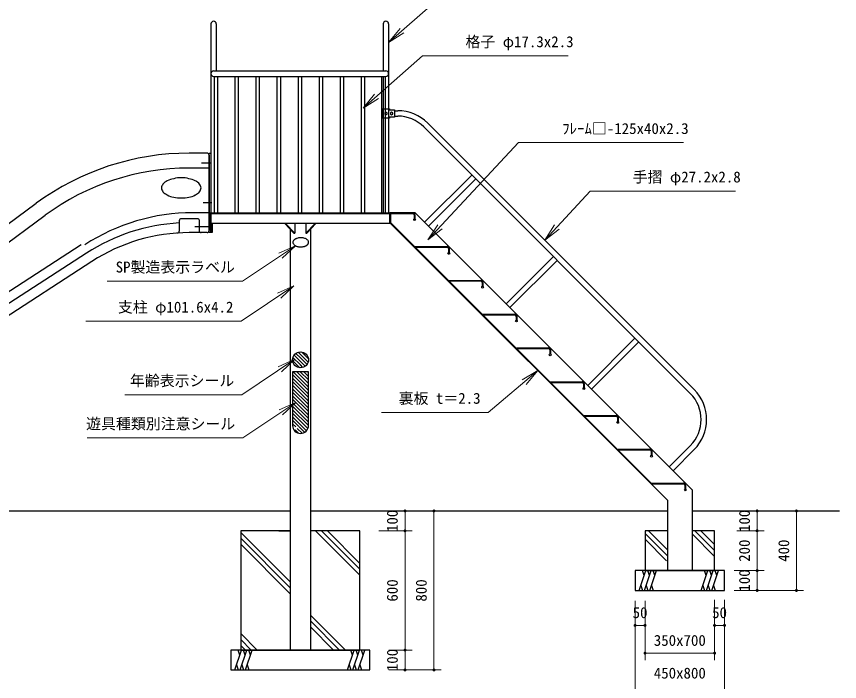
# Model space of a CAD drawing. Units: millimetres at full size, sheet at 1:30. Extents: x 450 to 12150, y 450 to 8460.
# Drawn here: x 3419 to 7560, y 2399 to 5744 of the extents above; entities that cross this region are included whole.
import ezdxf
from ezdxf.enums import TextEntityAlignment as Align

# ---------------------------------------------------------------- set-up
doc = ezdxf.new("R2010")
doc.units = ezdxf.units.MM
doc.header["$LTSCALE"] = 30
for name, color, linetype, lineweight in [('D-STR-DIM\u3000寸法線、寸法値', 7, 'Continuous', 13), ('D-STR-HTXT\u3000旗上げ', 7, 'Continuous', 13), ('D-STR\u3000構造物外形線', 1, 'Continuous', 25)]:
    doc.layers.add(name, color=color, linetype=linetype, lineweight=lineweight)
doc.styles.add('ＭＳ ゴシック', font='')
doc.styles.get('ＭＳ ゴシック').set_extended_font_data('MS Gothic')

# ---------------------------------------------------------------- blocks, each defined once
blk = doc.blocks.new('filled_dot')
at = {"color": 0, "linetype": 'Continuous', "lineweight": -2, "const_width": 1.25}
blk.add_lwpolyline([(-0.625, 0, 1), (0.625, 0, 1)], format="xyb", close=True, dxfattribs=at)
blk = doc.blocks.new('open_arrow')
at = {"color": 0, "linetype": 'Continuous', "lineweight": -2}
blk.add_lwpolyline([(7.5, 1.25), (0, 0), (7.5, -1.25)], dxfattribs=at)

msp = doc.modelspace()

# ---------------------------------------------------------------- linework, layer by layer
at = {"layer": 'D-STR-DIM\u3000寸法線、寸法値'}
for p, q in [((5242.79, 3256.73), (5409.85, 3256.73)), ((5290.49, 3256.73), (5555.4, 3256.73)), ((5373.85, 3256.73), (5373.85, 3156.73)), ((5519.4, 2456.73), (5519.4, 3256.73)), ((7042.88, 3256.73), (7181.49, 3256.73)), ((7042.88, 3256.73), (7379.26, 3256.73)), ((7145.49, 3156.73), (7145.49, 3256.73)), ((7343.26, 3256.73), (7343.26, 2856.73)), ((5242.79, 3156.73), (5409.85, 3156.73)), ((5242.79, 3156.73), (5409.85, 3156.73)), ((5373.85, 3156.73), (5373.85, 2556.73)), ((7042.88, 3156.73), (7181.49, 3156.73)), ((7042.88, 3156.73), (7181.49, 3156.73)), ((7145.49, 2956.73), (7145.49, 3156.73)), ((7029.28, 2956.73), (7181.49, 2956.73)), ((7029.28, 2956.73), (7181.49, 2956.73)), ((7145.49, 2856.73), (7145.49, 2956.73)), ((7029.28, 2856.73), (7181.49, 2856.73)), ((7029.28, 2856.73), (7379.26, 2856.73)), ((6531.28, 2804.43), (6531.28, 2644.94)), ((6531.28, 2804.43), (6531.28, 2340.91)), ((6581.28, 2804.43), (6581.28, 2644.94)), ((6581.28, 2804.43), (6581.28, 2505.43)), ((6931.28, 2808.73), (6931.28, 2505.43)), ((6931.28, 2808.73), (6931.28, 2644.94)), ((6981.28, 2808.73), (6981.28, 2644.94)), ((6981.28, 2804.43), (6981.28, 2340.91)), ((6531.28, 2680.94), (6581.28, 2680.94)), ((6931.28, 2680.94), (6981.28, 2680.94)), ((5292.79, 2556.73), (5409.85, 2556.73)), ((5292.79, 2556.73), (5409.85, 2556.73)), ((5373.85, 2556.73), (5373.85, 2456.73)), ((6581.28, 2541.43), (6931.28, 2541.43)), ((5292.79, 2456.73), (5409.85, 2456.73)), ((5292.79, 2456.73), (5555.4, 2456.73))]:
    msp.add_line(p, q, dxfattribs=at)
at = {"layer": 'D-STR-HTXT\u3000旗上げ'}
for points in [[(5291.09, 5613.4), (5592.05, 5877.54), (5604.05, 5877.54), (6323.9, 5877.54), (5963.97, 5877.54)], [(5162.55, 5282.45), (5461.61, 5546.58), (5473.61, 5546.58), (6195.26, 5546.58), (5834.43, 5546.58)], [(5489.22, 4620.15), (5944.63, 5109.92), (5956.63, 5109.92), (6774.28, 5109.92), (6365.46, 5109.92)], [(6076.63, 4618.98), (6304.57, 4866.18), (6316.57, 4866.18), (7036.42, 4866.18), (6676.5, 4866.18)], [(4822.39, 4591.17), (4556.39, 4412.97), (4544.39, 4412.97), (3875.44, 4412.97), (4359.89, 4412.97)], [(4814.97, 4389.98), (4548.97, 4211.78), (4536.97, 4211.78), (3768.07, 4211.78), (4152.52, 4211.78)], [(4819.36, 4019.75), (4553.36, 3841.55), (4541.36, 3841.55), (3964.32, 3841.55), (4157.1, 3841.55)], [(6042.15, 3962.47), (5792.42, 3752.67), (5780.42, 3752.67), (5254.9, 3752.67), (5517.66, 3752.67)], [(4824.16, 3802.82), (4558.16, 3624.62), (4546.16, 3624.62), (3775.38, 3624.62), (4160.77, 3624.62)]]:
    msp.add_lwpolyline(points, dxfattribs=at)
at = {"layer": 'D-STR\u3000構造物外形線'}
for p, q in [((4397.09, 5706.71), (4397.09, 4756.71)), ((4424.29, 5706.71), (4424.29, 5470.33)), ((5263.89, 5706.73), (5263.89, 5470.33)), ((5291.09, 5706.73), (5291.09, 4756.73)), ((4410.69, 5470.33), (5277.49, 5470.33)), ((4410.69, 5443.13), (5277.49, 5443.13)), ((4413.2, 5443.13), (4413.2, 4753.53)), ((4430.5, 5443.13), (4430.5, 4753.53)), ((4517.44, 5443.13), (4517.44, 4753.53)), ((4534.74, 5443.13), (4534.74, 4753.53)), ((4623.44, 5443.13), (4623.44, 4753.53)), ((4640.74, 5443.13), (4640.74, 4753.53)), ((4729.44, 5443.13), (4729.44, 4753.53)), ((4746.74, 5443.13), (4746.74, 4753.53)), ((4835.44, 5443.13), (4835.44, 4753.53)), ((4852.74, 5443.13), (4852.74, 4753.53)), ((4941.44, 5443.13), (4941.44, 4753.53)), ((4958.74, 5443.13), (4958.74, 4753.53)), ((5047.44, 5443.13), (5047.44, 4753.53)), ((5064.74, 5443.13), (5064.74, 4753.53)), ((5153.44, 5443.13), (5153.44, 4753.53)), ((5170.74, 5443.13), (5170.74, 4753.53)), ((5257.68, 4756.73), (5257.68, 5443.13)), ((5263.89, 5443.13), (5263.89, 4756.73)), ((5274.98, 4756.73), (5274.98, 5443.13)), ((5258.89, 5232.98), (5258.89, 5280.18)), ((5258.89, 5280.18), (5296.09, 5280.18)), ((5296.09, 5280.18), (5296.09, 5275.18)), ((5296.09, 5275.18), (5321.09, 5275.18)), ((5321.09, 5275.18), (5321.09, 5237.98)), ((5321.09, 5270.18), (5336.95, 5270.18)), ((5296.09, 5232.98), (5258.89, 5232.98)), ((5321.09, 5237.98), (5296.09, 5237.98)), ((5296.09, 5237.98), (5296.09, 5232.98)), ((5321.09, 5242.98), (5336.95, 5242.98)), ((5468.76, 5188.38), (6808.98, 3848.16)), ((5487.99, 5207.62), (6828.21, 3867.39)), ((4378.09, 5056.73), (4288.09, 5056.73)), ((4388.09, 5046.73), (4388.09, 4666.73)), ((4388.09, 4981.73), (4288.09, 4981.73)), ((4393.07, 5006.73), (4349.42, 5006.73)), ((5710.07, 4946.37), (5472.55, 4708.85)), ((5729.3, 4927.13), (5491.78, 4689.62)), ((2191.78, 3830.41), (3518.74, 4804.64)), ((4402.07, 4806.73), (4358.42, 4806.73)), ((2236.16, 3769.96), (3563.13, 4744.18)), ((4333.09, 4726.73), (4248.09, 4726.73)), ((4388.09, 4756.73), (4288.09, 4756.73)), ((4338.09, 4721.73), (4338.09, 4666.73)), ((5297.09, 4756.73), (5413.51, 4756.73)), ((5297.09, 4753.53), (5297.09, 4756.73)), ((5297.09, 4753.53), (5297.09, 4756.73)), ((5297.09, 4756.73), (5413.51, 4756.73)), ((5297.09, 4753.53), (5297.09, 4756.73)), ((5424.66, 4756.73), (5297.09, 4756.73)), ((5297.09, 4703.53), (5297.09, 4756.73)), ((5297.09, 4753.53), (5413.46, 4753.53)), ((5420.26, 4746.73), (5420.26, 4726.73)), ((5423.46, 4726.73), (5420.26, 4726.73)), ((5423.46, 4726.73), (5420.26, 4726.73)), ((5423.46, 4746.73), (5423.46, 4726.73)), ((5424.66, 4756.73), (6818.78, 3362.62)), ((4238.09, 4716.73), (4238.09, 4664.75)), ((4405.67, 4686.73), (4316.14, 4686.73)), ((4768.91, 4703.53), (4731.29, 4703.53)), ((4768.91, 4703.53), (4814.87, 4653.53)), ((4773.15, 4703.53), (4819.11, 4653.53)), ((4819.11, 4703.53), (4819.11, 4653.53)), ((4921.02, 4703.53), (4875.06, 4653.53)), ((4875.06, 4703.53), (4875.06, 4653.53)), ((4925.26, 4703.53), (4879.3, 4653.53)), ((5301.09, 4703.53), (5297.09, 4703.53)), ((5301.09, 4703.53), (5297.09, 4703.53)), ((5301.09, 4703.53), (5297.09, 4703.53)), ((5301.09, 4703.53), (5297.09, 4703.53)), ((5301.09, 4708.06), (6615.61, 3393.53)), ((5301.09, 4703.53), (6693.78, 3310.85)), ((4378.09, 4656.73), (4288.09, 4656.73)), ((4796.29, 4673.75), (4796.29, 2556.73)), ((4814.87, 4653.53), (4819.11, 4653.53)), ((4875.06, 4653.53), (4879.3, 4653.53)), ((4897.89, 4673.75), (4897.89, 2556.73)), ((3744.5, 4596.09), (2261.92, 3635.93)), ((5425.61, 4583.53), (5425.61, 4586.73)), ((5425.61, 4586.73), (5585.66, 4586.73)), ((5425.61, 4583.53), (5585.65, 4583.53)), ((5592.41, 4576.73), (5592.41, 4556.73)), ((5595.61, 4556.73), (5592.41, 4556.73)), ((5595.61, 4576.73), (5595.61, 4556.73)), ((3771.68, 4554.12), (2289.1, 3593.96)), ((6120.19, 4536.24), (5882.67, 4298.73)), ((6139.42, 4517.01), (5901.9, 4279.49)), ((3798.86, 4512.15), (2316.28, 3551.99)), ((5595.61, 4416.73), (5755.66, 4416.73)), ((5595.61, 4413.53), (5595.61, 4416.73)), ((5595.61, 4413.53), (5595.61, 4416.73)), ((5595.61, 4413.53), (5755.65, 4413.53)), ((5762.41, 4406.73), (5762.41, 4386.73)), ((5765.61, 4406.73), (5765.61, 4386.73)), ((5765.61, 4386.73), (5762.41, 4386.73)), ((5765.61, 4246.73), (5925.66, 4246.73)), ((5765.61, 4243.53), (5765.61, 4246.73)), ((5765.61, 4243.53), (5765.61, 4246.73)), ((5765.61, 4243.53), (5925.65, 4243.53)), ((5932.41, 4236.73), (5932.41, 4216.73)), ((5935.61, 4236.73), (5935.61, 4216.73)), ((5935.61, 4216.73), (5932.41, 4216.73)), ((6530.31, 4126.12), (6292.79, 3888.61)), ((6549.54, 4106.89), (6312.03, 3869.37)), ((5935.61, 4076.73), (6095.66, 4076.73)), ((5935.61, 4073.53), (5935.61, 4076.73)), ((5935.61, 4073.53), (5935.61, 4076.73)), ((5935.61, 4073.53), (6095.65, 4073.53)), ((6102.41, 4066.73), (6102.41, 4046.73)), ((6105.61, 4066.73), (6105.61, 4046.73)), ((4848.16, 3990.95), (4810.09, 4029.02)), ((4848.16, 4008.62), (4816.11, 4040.68)), ((4848.16, 4026.3), (4825.06, 4049.4)), ((4848.16, 4043.98), (4836.99, 4055.16)), ((4886.57, 4005.57), (4848.16, 4043.98)), ((4880.82, 3993.65), (4848.16, 4026.3)), ((4887.82, 4022), (4853.42, 4056.4)), ((6105.61, 4046.73), (6102.41, 4046.73)), ((4844.52, 3976.92), (4808.33, 4013.1)), ((4872.09, 3984.7), (4848.16, 4008.62)), ((4860.43, 3978.68), (4848.16, 3990.95)), ((4888.16, 3862.56), (4808.16, 3942.56)), ((4888.16, 3880.24), (4811.65, 3956.75)), ((4888.16, 3897.91), (4829.33, 3956.75)), ((4888.16, 3915.59), (4847.01, 3956.75)), ((4888.16, 3933.27), (4864.68, 3956.75)), ((4888.16, 3950.95), (4882.36, 3956.75)), ((4888.16, 3844.88), (4808.16, 3924.88)), ((4888.16, 3827.2), (4808.16, 3907.2)), ((6105.61, 3906.73), (6265.66, 3906.73)), ((6105.61, 3903.53), (6105.61, 3906.73)), ((6105.61, 3903.53), (6105.61, 3906.73)), ((6105.61, 3903.53), (6265.65, 3903.53)), ((6272.41, 3896.73), (6272.41, 3876.73)), ((6275.61, 3896.73), (6275.61, 3876.73)), ((4888.16, 3809.53), (4808.16, 3889.53)), ((4888.16, 3791.85), (4808.16, 3871.85)), ((4888.16, 3774.17), (4808.16, 3854.17)), ((6275.61, 3876.73), (6272.41, 3876.73)), ((4888.16, 3756.49), (4808.16, 3836.49)), ((4888.16, 3738.81), (4808.16, 3818.81)), ((4888.16, 3721.14), (4808.16, 3801.14)), ((4888.16, 3703.46), (4808.16, 3783.46)), ((4888.15, 3685.79), (4808.16, 3765.78)), ((4885.03, 3671.24), (4808.16, 3748.1)), ((4878.23, 3660.36), (4808.16, 3730.43)), ((6275.61, 3736.73), (6435.66, 3736.73)), ((6275.61, 3733.53), (6275.61, 3736.73)), ((6275.61, 3733.53), (6275.61, 3736.73)), ((6275.61, 3733.53), (6435.65, 3733.53)), ((4839.25, 3681.66), (4808.16, 3712.75)), ((4824.03, 3679.21), (4808.16, 3695.07)), ((6442.41, 3726.73), (6442.41, 3706.73)), ((6445.61, 3706.73), (6442.41, 3706.73)), ((6445.61, 3726.73), (6445.61, 3706.73)), ((4837.31, 3648.25), (4821.4, 3664.16)), ((4855.76, 3647.48), (4831.15, 3672.09)), ((4868.57, 3652.34), (4840.89, 3680.02)), ((6445.61, 3566.73), (6605.66, 3566.73)), ((6445.61, 3563.53), (6445.61, 3566.73)), ((6445.61, 3563.53), (6445.61, 3566.73)), ((6445.61, 3563.53), (6605.65, 3563.53)), ((6808.98, 3584.55), (6702.92, 3478.48)), ((6828.21, 3565.32), (6722.15, 3459.25)), ((6612.41, 3556.73), (6612.41, 3536.73)), ((6615.61, 3536.73), (6612.41, 3536.73)), ((6615.61, 3556.73), (6615.61, 3536.73)), ((6615.61, 3396.73), (6775.66, 3396.73)), ((6615.61, 3393.53), (6615.61, 3396.73)), ((6615.61, 3393.53), (6615.61, 3396.73)), ((6615.61, 3393.53), (6611.09, 3393.53)), ((6615.61, 3393.53), (6775.65, 3393.53)), ((6782.41, 3386.73), (6782.41, 3366.73)), ((6785.61, 3366.73), (6782.41, 3366.73)), ((6785.61, 3386.73), (6785.61, 3366.73)), ((6818.78, 3362.62), (6818.78, 2956.73)), ((6693.78, 3310.85), (6693.78, 2956.73)), ((1759.44, 3256.73), (4796.29, 3256.73)), ((4897.89, 3256.73), (6693.78, 3256.73)), ((6818.78, 3256.73), (7559.97, 3256.73)), ((4547.09, 3148.88), (4796.29, 2899.68)), ((4739.59, 3156.73), (4796.29, 3156.73)), ((4923.83, 3156.73), (5147.09, 2933.48)), ((4954.59, 3155.68), (5147.09, 2963.18)), ((4983.23, 3156.73), (5147.09, 2992.88)), ((6598.23, 3156.73), (6693.78, 3061.19)), ((6846.28, 3156.73), (6818.78, 3156.73)), ((6832.54, 3156.73), (6931.28, 3058)), ((6862.23, 3156.73), (6931.28, 3087.69)), ((4547.09, 3119.18), (4796.29, 2869.98)), ((6581.28, 3144), (6693.78, 3031.5)), ((6581.28, 3114.3), (6689.36, 3006.21)), ((6818.78, 3140.8), (6931.28, 3028.3)), ((4547.09, 3089.48), (4796.29, 2840.28)), ((6551.05, 2856.73), (6584.76, 2956.73)), ((6576.3, 2931.63), (6567.83, 2956.73)), ((6578.02, 2856.73), (6611.73, 2956.73)), ((6603.27, 2931.63), (6594.81, 2956.73)), ((6605, 2856.73), (6638.71, 2956.73)), ((6630.24, 2931.63), (6621.78, 2956.73)), ((6863.45, 2856.73), (6897.16, 2956.73)), ((6888.7, 2931.63), (6880.24, 2956.73)), ((6890.43, 2856.73), (6924.14, 2956.73)), ((6915.67, 2931.63), (6907.21, 2956.73)), ((6917.4, 2856.73), (6951.11, 2956.73)), ((6942.65, 2931.63), (6934.19, 2956.73)), ((6559.51, 2881.84), (6567.98, 2856.73)), ((6586.49, 2881.84), (6594.95, 2856.73)), ((6613.46, 2881.84), (6621.92, 2856.73)), ((6871.92, 2881.84), (6880.38, 2856.73)), ((6898.89, 2881.84), (6907.35, 2856.73)), ((6925.86, 2881.84), (6934.33, 2856.73)), ((4897.89, 2732.96), (5074.11, 2556.73)), ((4897.89, 2703.26), (5044.41, 2556.73)), ((4897.89, 2673.56), (5014.71, 2556.73)), ((4547.09, 2639.76), (4630.11, 2556.73)), ((4547.09, 2610.06), (4600.41, 2556.73)), ((4547.09, 2580.36), (4570.71, 2556.73)), ((4517.58, 2456.69), (4551.29, 2556.69)), ((4542.83, 2531.59), (4534.36, 2556.69)), ((4544.55, 2456.69), (4578.26, 2556.69)), ((4569.8, 2531.59), (4561.34, 2556.69)), ((4571.53, 2456.69), (4605.24, 2556.69)), ((4596.77, 2531.59), (4588.31, 2556.69)), ((5084.58, 2456.69), (5118.29, 2556.69)), ((5109.83, 2531.59), (5101.36, 2556.69)), ((5111.55, 2456.69), (5145.26, 2556.69)), ((5136.8, 2531.59), (5128.34, 2556.69)), ((5138.53, 2456.69), (5172.24, 2556.69)), ((5163.77, 2531.59), (5155.31, 2556.69)), ((4526.04, 2481.8), (4534.51, 2456.69)), ((4553.02, 2481.8), (4561.48, 2456.69)), ((4579.99, 2481.8), (4588.45, 2456.69)), ((5093.04, 2481.8), (5101.51, 2456.69)), ((5120.02, 2481.8), (5128.48, 2456.69)), ((5146.99, 2481.8), (5155.45, 2456.69))]:
    msp.add_line(p, q, dxfattribs=at)
for points in [[(5277.49, 5263.51), (5271.49, 5260.04), (5271.49, 5253.11), (5277.49, 5249.65), (5283.49, 5253.11), (5283.49, 5260.04)], [(5306.09, 5263.51), (5300.09, 5260.04), (5300.09, 5253.11), (5306.09, 5249.65), (5312.09, 5253.11), (5312.09, 5260.04)], [(4388.09, 5057.21), (4397.09, 5057.21), (4397.09, 4657.21), (4388.09, 4657.21)], [(5297.09, 4753.53), (5301.09, 4753.53), (5301.09, 4703.53), (5297.09, 4703.53)], [(4397.09, 4703.53), (4403.09, 4703.53), (4403.09, 4657.53), (4397.09, 4657.53)], [(4809.72, 4608.03), (4809.72, 4607.68), (4809.72, 4607.5), (4809.72, 4607.42), (4809.77, 4606.93), (4810.15, 4604.74), (4810.81, 4602.52), (4811.97, 4600.31), (4813.63, 4598.11), (4815.58, 4595.97), (4817.91, 4593.94), (4820.73, 4592.1), (4823.48, 4590.6), (4825.82, 4589.51), (4828.13, 4588.59), (4830.65, 4587.74), (4832.17, 4587.3), (4833.88, 4586.85), (4837.65, 4586), (4841.46, 4585.47), (4843.28, 4585.3), (4844.9, 4585.18), (4846.33, 4585.1), (4847.6, 4585.05), (4849, 4585.04), (4850.57, 4585.05), (4854.17, 4585.18), (4857.95, 4585.58), (4861.79, 4586.25), (4865.6, 4587.09), (4867.52, 4587.61), (4869.54, 4588.28), (4871.67, 4589.1), (4873.88, 4590.07), (4876.03, 4591.14), (4878.03, 4592.3), (4879.89, 4593.54), (4881.59, 4594.85), (4883.11, 4596.22), (4884.45, 4597.63), (4885.6, 4599.08), (4886.55, 4600.49), (4887.29, 4601.8), (4887.81, 4603.01), (4888.39, 4605.11), (4888.66, 4606.76), (4888.63, 4609.63), (4888.29, 4611.39), (4888.01, 4612.43), (4887.61, 4613.59), (4886.99, 4614.84), (4886.16, 4616.2), (4883.98, 4619), (4881.53, 4621.3), (4878.84, 4623.21), (4875.91, 4625.01), (4872.67, 4626.6), (4869.12, 4627.89), (4865.42, 4628.99), (4861.64, 4629.9), (4857.83, 4630.51), (4855.95, 4630.69), (4854.24, 4630.84), (4852.73, 4630.94), (4851.41, 4631), (4850.09, 4631.02), (4848.6, 4631.02), (4846.93, 4630.99), (4845.1, 4630.94), (4841.34, 4630.6), (4837.51, 4629.98), (4833.7, 4629.17), (4829.82, 4628.1), (4827.74, 4627.35), (4825.56, 4626.45), (4823.35, 4625.41), (4821.29, 4624.29), (4819.37, 4623.09), (4817.59, 4621.8), (4815.99, 4620.46), (4814.57, 4619.07), (4813.34, 4617.64), (4812.29, 4616.19), (4811.46, 4614.83), (4810.84, 4613.58), (4810.15, 4611.32), (4809.77, 4609.14), (4809.72, 4608.65), (4809.72, 4608.56), (4809.72, 4608.38)], [(6531.28, 2856.73), (6981.28, 2856.73), (6981.28, 2956.73), (6531.28, 2956.73)], [(4497.09, 2456.73), (5197.09, 2456.73), (5197.09, 2556.73), (4497.09, 2556.73)]]:
    msp.add_lwpolyline(points, close=True, dxfattribs=at)
for points in [[(5297.09, 4753.53), (4388.09, 4753.53), (4388.09, 4756.73), (5297.09, 4756.73)], [(5297.09, 4703.53), (4397.09, 4703.53), (4397.09, 4753.53), (5297.09, 4753.53)], [(4888.16, 3686.76), (4888.16, 3956.75), (4808.16, 3956.75), (4808.16, 3686.74)], [(4796.29, 3156.73), (4547.09, 3156.73), (4547.09, 2556.73)], [(4547.09, 2556.73), (5147.09, 2556.73), (5147.09, 3156.73), (4897.89, 3156.73)], [(6693.78, 3156.73), (6581.28, 3156.73), (6581.28, 2956.73), (6931.28, 2956.73), (6931.28, 3156.73), (6818.78, 3156.73)]]:
    msp.add_lwpolyline(points, dxfattribs=at)
for centre, radius in [((5421.86, 4722.23), 4.5), ((5594.01, 4552.23), 4.5), ((5764.01, 4382.23), 4.5), ((5934.01, 4212.23), 4.5), ((4848.16, 4016.75), 40), ((6104.01, 4042.23), 4.5), ((6274.01, 3872.23), 4.5), ((6444.01, 3702.23), 4.5), ((6614.01, 3532.23), 4.5), ((6784.01, 3362.23), 4.5)]:
    msp.add_circle(centre, radius, dxfattribs=at)
for centre, radius, start, end in [((4410.69, 5706.71), 13.6, 0, 180), ((5277.49, 5706.73), 13.6, 0, 180), ((4410.69, 5456.73), 13.6, 90, 270), ((5277.49, 5456.73), 13.6, 270, 90), ((5336.95, 5056.58), 213.6, 45, 89.99996), ((5336.95, 5056.58), 186.4, 45, 89.99996), ((4288.09, 3756.73), 1300, 90, 126.28527), ((4378.09, 5046.73), 10, 0, 90), ((4288.09, 3756.73), 1225, 90, 126.28527), ((4238.52, 4833.64), 98.56, 84.42974, 106.92974), ((4257.65, 4833.64), 98.56, 73.07026, 95.57026), ((4199.99, 4872.17), 52.78, 147.05611, 169.55611), ((4207.31, 4854.49), 69.39, 115.55761, 138.05761), ((4220.84, 4840.96), 87.66, 97.22392, 119.72392), ((4275.33, 4840.96), 87.66, 60.27608, 82.77608), ((4288.86, 4854.49), 69.39, 41.94239, 64.44239), ((4296.18, 4872.17), 52.78, 10.44389, 32.94389), ((4199.99, 4891.3), 52.78, 190.44389, 212.94389), ((4207.31, 4908.98), 69.39, 221.94239, 244.44239), ((4220.84, 4922.51), 87.66, 240.27608, 262.77608), ((4275.33, 4922.51), 87.66, 277.22392, 299.72392), ((4288.86, 4908.98), 69.39, 295.55761, 318.05761), ((4296.18, 4891.3), 52.78, 327.05611, 349.55611), ((4238.52, 4929.83), 98.56, 253.07026, 275.57026), ((4257.65, 4929.83), 98.56, 264.42974, 286.92974), ((4306.09, 3756.73), 1000, 90, 122.92827), ((4248.09, 4716.73), 10, 90, 180), ((4333.09, 4721.73), 5, 0, 90), ((5413.46, 4746.73), 10, 0, 90), ((5413.46, 4746.73), 6.8, 0, 90), ((4288.09, 3756.73), 950, 93.01696, 122.92827), ((4288.09, 3756.73), 900, 90, 122.92827), ((4228.09, 4664.75), 10, 273.78049, 0), ((4348.09, 4666.73), 10, 180, 270), ((4378.09, 4666.73), 10, 270, 0), ((5585.61, 4576.73), 10, 0, 90), ((5585.61, 4576.73), 6.8, 0, 90), ((5755.61, 4406.73), 10, 0, 90), ((5755.61, 4406.73), 6.8, 0, 90), ((5925.61, 4236.73), 10, 0, 90), ((5925.61, 4236.73), 6.8, 0, 90), ((6095.61, 4066.73), 10, 0, 90), ((6095.61, 4066.73), 6.8, 0, 90), ((6265.61, 3896.73), 10, 0, 90), ((6265.61, 3896.73), 6.8, 0, 90), ((6677.18, 3716.35), 213.6, 315, 45), ((6677.18, 3716.35), 186.4, 315, 45), ((6435.61, 3726.73), 10, 0, 90), ((6435.61, 3726.73), 6.8, 0, 90), ((4848.16, 3686.75), 40, 180.01353, 0.01353), ((6605.61, 3556.73), 10, 0, 90), ((6605.61, 3556.73), 6.8, 0, 90), ((6775.61, 3386.73), 10, 0, 90), ((6775.61, 3386.73), 6.8, 0, 90)]:
    msp.add_arc(centre, radius, start, end, dxfattribs=at)

# ---------------------------------------------------------------- block references
at = {"layer": 'D-STR-DIM\u3000寸法線、寸法値', "xscale": 6, "yscale": 6}
for p, rotation in [((5373.85, 3256.73), 270), ((5519.4, 3256.73), 270), ((7145.49, 3256.73), 270), ((7343.26, 3256.73), 270), ((5373.85, 3156.73), 90), ((5373.85, 3156.73), 270), ((7145.49, 3156.73), 270), ((7145.49, 3156.73), 90), ((7145.49, 2956.73), 270), ((7145.49, 2956.73), 90), ((7145.49, 2856.73), 90), ((7343.26, 2856.73), 90), ((6581.28, 2680.94), 180), ((6981.28, 2680.94), 180), ((5373.85, 2556.73), 90), ((5373.85, 2556.73), 270), ((6931.28, 2541.43), 180), ((5373.85, 2456.73), 90), ((5519.4, 2456.73), 90)]:
    msp.add_blockref('filled_dot', p, dxfattribs=dict(at, rotation=rotation))
for p in [(6531.28, 2680.94), (6931.28, 2680.94), (6581.28, 2541.43)]:
    msp.add_blockref('filled_dot', p, dxfattribs=at)
at = {"layer": 'D-STR-HTXT\u3000旗上げ', "xscale": 12, "yscale": 12}
for p, rotation in [((5291.09, 5613.4), 41.3), ((5162.55, 5282.45), 41.5), ((5489.22, 4620.15), 47.1), ((6076.63, 4618.98), 47.3), ((4822.39, 4591.17), 213.8), ((4814.97, 4389.98), 213.8), ((4819.36, 4019.75), 213.8), ((6042.15, 3962.47), 220), ((4824.16, 3802.82), 213.8)]:
    msp.add_blockref('open_arrow', p, dxfattribs=dict(at, rotation=rotation))

# ---------------------------------------------------------------- texts
at = {"layer": 'D-STR-DIM\u3000寸法線、寸法値', "style": 'ＭＳ ゴシック'}
for s, p in [('100', (5309.72, 3206.73)), ('100', (7081.35, 3206.73)), ('200', (7081.35, 3056.73)), ('400', (7279.13, 3056.73)), ('100', (7081.35, 2906.73)), ('600', (5309.72, 2856.73)), ('800', (5455.27, 2856.73)), ('100', (5309.72, 2506.73))]:
    msp.add_text(s, height=54.99, rotation=90, dxfattribs=at).set_placement(p, align=Align.MIDDLE_CENTER)
for s, p in [('50', (6556.28, 2745.07)), ('50', (6956.28, 2745.07)), ('350x700', (6756.28, 2605.56)), ('450x800', (6756.28, 2441.04))]:
    msp.add_text(s, height=54.99, dxfattribs=at).set_placement(p, align=Align.MIDDLE_CENTER)
at = {"layer": 'D-STR-HTXT\u3000旗上げ', "style": 'ＭＳ ゴシック'}
for s, p in [('格子 φ17.3x2.3', (6221.69, 5573.22)), ('ﾌﾚｰﾑ□-125x40x2.3', (6800.65, 5136.55)), ('手摺 φ27.2x2.8', (7062.75, 4892.81)), ('SP製造表示ラベル', (4517.76, 4439.6)), ('支柱 φ101.6x4.2', (4510.34, 4238.42)), ('年齢表示シール', (4514.73, 3868.18)), ('裏板 t＝2.3', (5753.79, 3779.3)), ('遊具種類別注意シール', (4519.52, 3651.26))]:
    msp.add_text(s, height=54.99, dxfattribs=at).set_placement(p, align=Align.BOTTOM_RIGHT)

doc.saveas('drawing.dxf')
